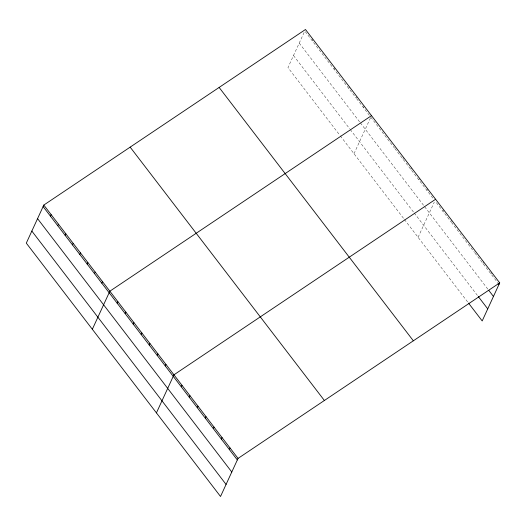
<?xml version="1.0" encoding="UTF-8"?>
<svg xmlns="http://www.w3.org/2000/svg" width="526" height="526" viewBox="0 0 526 526"><rect width="100%" height="100%" fill="white"/><g stroke="black" fill="none" stroke-linecap="round" stroke-linejoin="round"><path stroke-width="0.39" stroke-dasharray="2.63 1.97" d="M304.12 32.454L287.959 67.578L339.323 134.577M312.109 40.607L312.812 39.082M334.122 69.32L334.819 67.795M348.797 88.467L349.494 86.935M356.832 96.508L356.135 98.033L305.258 31.672M363.473 107.606L364.17 106.081M353.998 153.724L370.482 117.89M402.857 158.983L403.56 157.458M410.865 169.431L411.569 167.906M418.88 179.885L419.584 178.36M426.888 190.333L427.592 188.808M418.091 237.331L434.252 202.208M442.912 211.242L443.615 209.71M451.63 220.164L450.927 221.689L435.377 201.399M482.973 263.493L483.677 261.968M490.988 273.947L491.685 272.415M356.621 98.671L369.337 115.266M370.81 117.18L394.368 147.918M394.842 148.529L433.49 198.94M451.4 222.307L474.491 252.427M474.965 253.045L497.583 282.554M299.222 43.093L359.883 122.216M360.369 122.854L424.173 206.087M424.64 206.698L487.793 289.076M293.508 55.519L349.764 128.903M350.25 129.541L413.745 212.359M414.212 212.977L477.838 295.974M340.302 135.853L403.955 218.888M404.428 219.5L468.048 302.496"/><path stroke-width="0.79" d="M43.809 205.061L26.3 243.13L220.525 496.491L238.041 458.422L499.7 282.87L305.474 29.509L43.809 205.061L238.041 458.422M50.443 216.16L51.147 214.628M57.781 225.726L58.485 224.201M65.119 235.3L65.822 233.774M72.457 244.873L73.16 243.347M79.794 254.446L80.498 252.914M87.132 264.013L87.835 262.487M94.47 273.586L95.173 272.06M101.807 283.159L102.511 281.634M92.339 329.276L109.849 291.2L371.507 115.654M117.16 303.18L117.863 301.654M125.168 313.634L125.872 312.102M133.183 324.082L133.887 322.556M141.192 334.536L141.895 333.004M149.206 344.984L149.91 343.458M157.215 355.438L157.918 353.906M165.23 365.886L165.933 364.36M156.432 412.884L173.942 374.814L435.607 199.262M181.253 386.788L181.957 385.262M189.268 397.242L189.965 395.716M197.276 407.689L197.98 406.164M205.291 418.144L205.988 416.618M213.3 428.591L214.003 427.066M221.315 439.046L222.018 437.52M229.323 449.493L230.026 447.968M499.7 282.87L482.191 320.939L468.521 303.114M498.056 283.166L498.996 284.395M488.739 290.306L493.454 296.454M478.312 296.585L487.733 308.88M219.125 87.441L413.351 340.802M130.159 147.129L324.384 400.49M43.106 206.586L237.338 459.948M37.563 218.645L231.788 472.006M31.849 231.072L226.075 484.433"/></g></svg>
